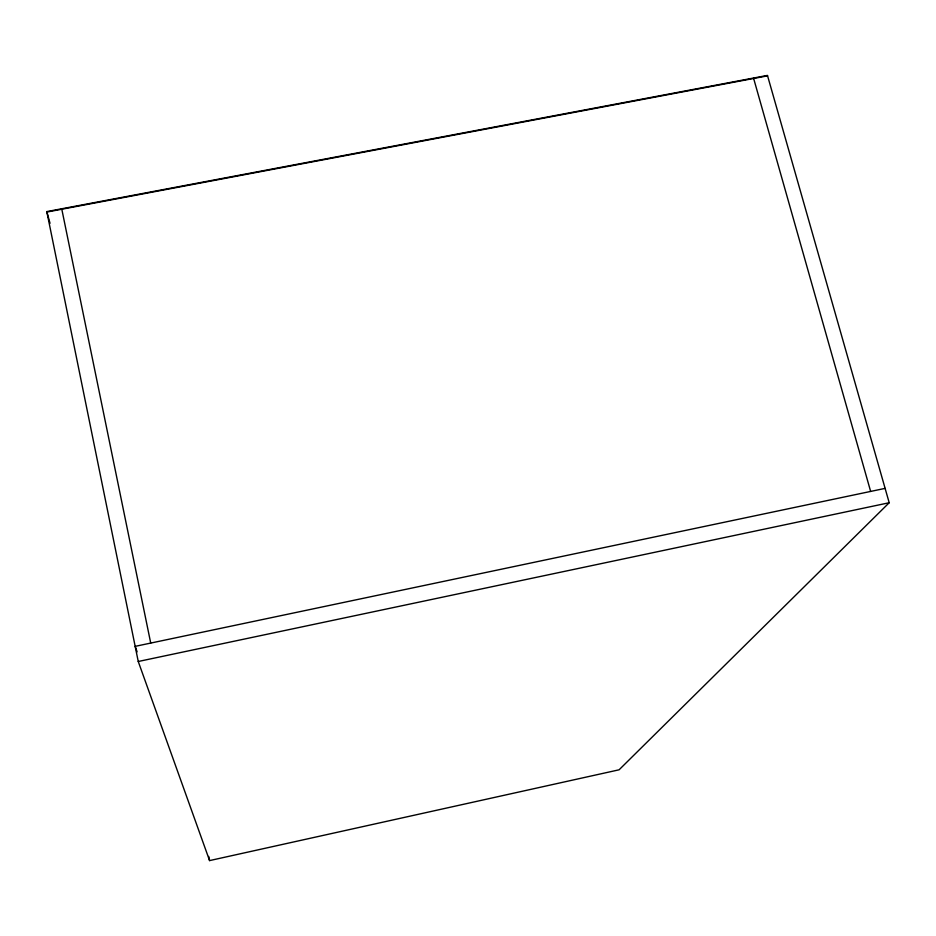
<?xml version="1.0" encoding="UTF-8"?>
<svg xmlns="http://www.w3.org/2000/svg" width="936" height="936" viewBox="0 0 936 936"><rect width="100%" height="100%" fill="white"/><g stroke="black" fill="none" stroke-linecap="round" stroke-linejoin="round"><path stroke-width="1.4" d="M889.2 502.737L619.094 769.802L209.582 860.593L138.247 661.495L46.8 211.594L767.45 75.406L889.2 502.737L138.247 661.495M885.105 488.381L135.17 646.355L137.112 651.854M46.894 212.051L767.578 75.839M753.527 78.039L870.644 491.423M46.8 211.594L50.029 223.294M208.728 856.44L209.582 860.593M61.717 208.775L150.719 643.079"/></g></svg>
